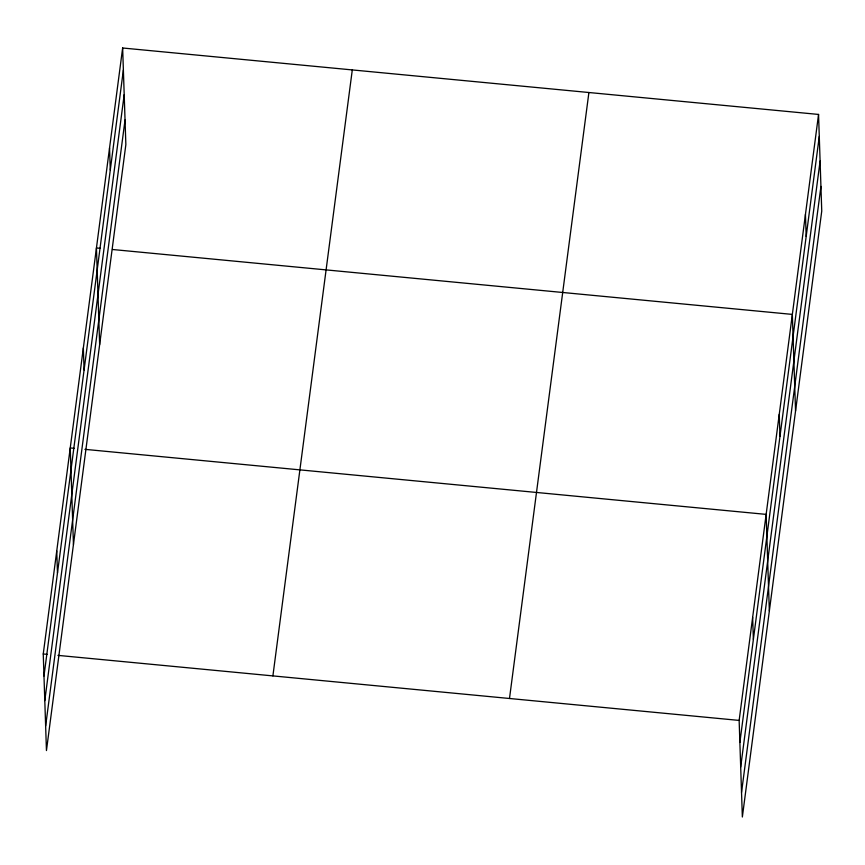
<?xml version="1.0" encoding="UTF-8"?>
<svg xmlns="http://www.w3.org/2000/svg" width="865" height="865" viewBox="0 0 865 865"><rect width="100%" height="100%" fill="white"/><g stroke="black" fill="none" stroke-linecap="round" stroke-linejoin="round"><path stroke-width="1.3" d="M122.646 47.997L125.858 144.585L46.451 750.561L43.25 653.972L122.646 47.997L818.549 114.44L821.75 211.028L742.354 817.003L739.143 720.415L818.549 114.44M43.985 675.998L123.381 70.022M44.796 700.607L124.192 94.631M45.64 725.962L125.036 119.986M272.897 675.9L352.293 69.924M509.496 698.488L588.903 92.512M739.878 742.429L819.274 136.454M740.689 767.039L820.096 161.063M741.532 792.394L820.939 186.418M100.459 248.352L96.448 247.974L99.648 344.562M112.472 249.498L792.34 314.406L795.551 410.994M74.249 448.329L70.249 447.94L73.449 544.528M84.932 449.346L766.141 514.383L769.342 610.971M43.25 653.972L47.251 654.362M57.933 655.378L739.143 720.415M805.445 214.423L806.18 236.437M779.246 414.389L779.971 436.414M752.647 617.394L753.372 639.419M109.552 147.991L110.277 170.005M83.343 347.957L84.078 369.982M56.744 550.962L57.479 572.976"/></g></svg>
